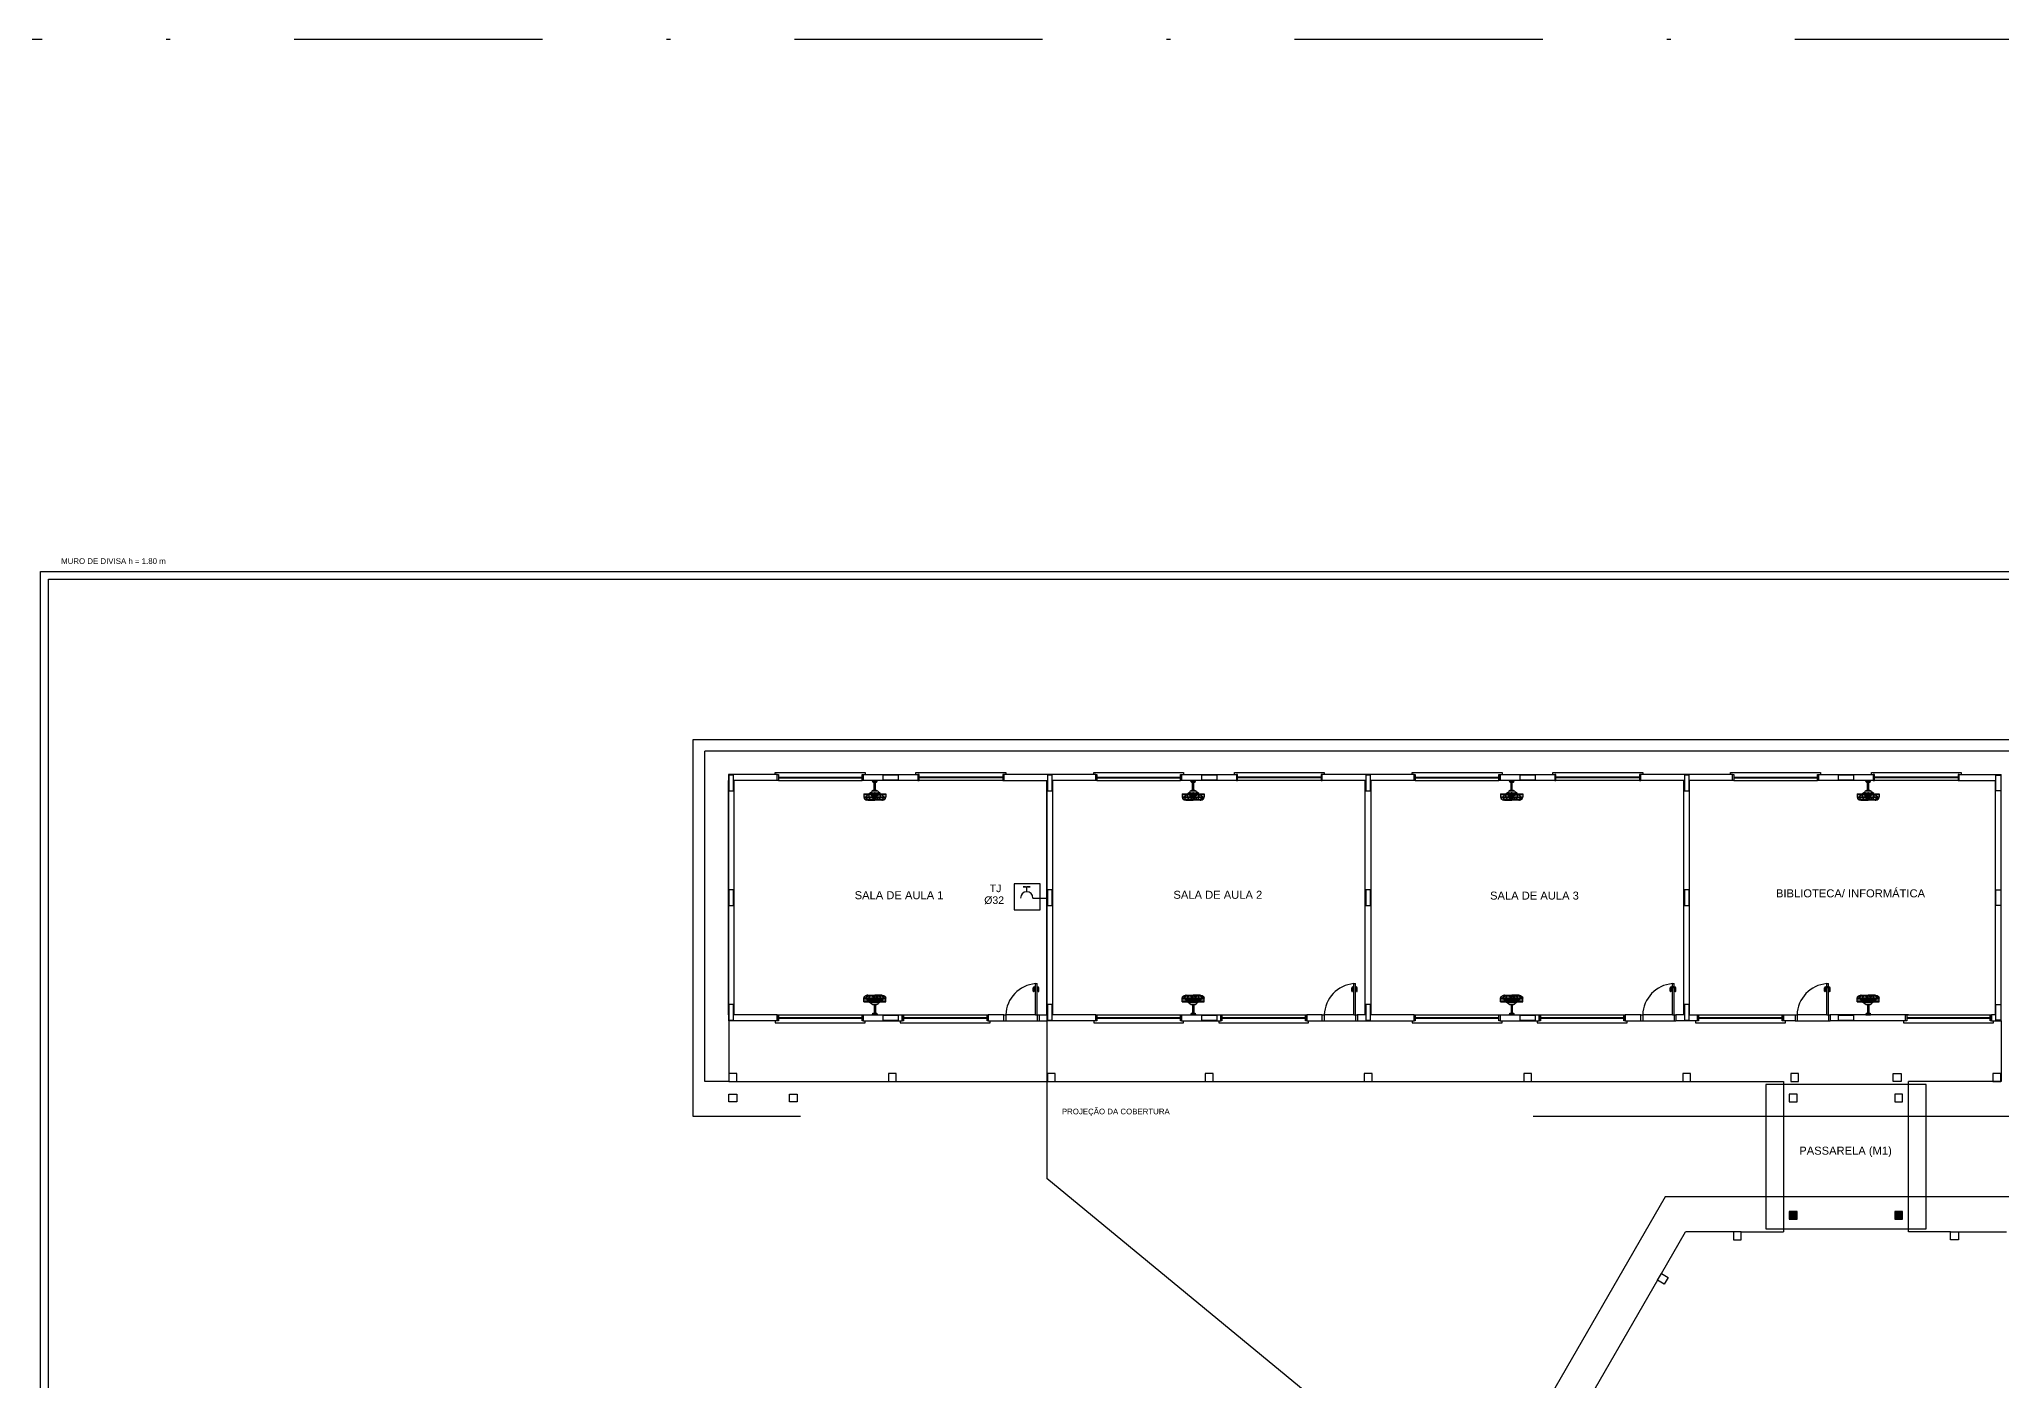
# Model space of a CAD drawing. Extents: x 354 to 566, y 99 to 173.
# Drawn here: x 402.5 to 452.7, y 138.4 to 172.7 of the extents above; entities that cross this region are included whole.
import ezdxf

# ---------------------------------------------------------------- set-up
doc = ezdxf.new("R2010")
doc.units = 0
doc.header["$MEASUREMENT"] = 0
doc.linetypes.add('DASHDOT', pattern=[25.4, 12.7, -6.35, 0, -6.35])
doc.linetypes.add('TRACEJADO_G', pattern=[0.375, 0.25, -0.125])
doc.layers.get('0').update_dxf_attribs({"linetype": 'CONTINUOUS'})
for name, color, linetype in [('A-COTAS', 1, 'CONTINUOUS'), ('A-MURO', 2, 'CONTINUOUS'), ('A-PAREDE', 5, 'CONTINUOUS'), ('A-PISOS-CTEL', 2, 'TRACEJADO_G'), ('A-PISOS-NIVEL', 1, 'CONTINUOUS'), ('A-PORTA', 3, 'CONTINUOUS'), ('A-SOLEIRA', 1, 'CONTINUOUS'), ('ACES-I', 251, 'CONTINUOUS'), ('AR-ESQ', 2, 'CONTINUOUS'), ('ARQ-TXT-1_050', 2, 'CONTINUOUS'), ('ARQ-TXT-1_075', 2, 'CONTINUOUS'), ('DISTRIBUIÇÃO', 4, 'CONTINUOUS'), ('INST', 1, 'CONTINUOUS')]:
    doc.layers.add(name, color=color, linetype=linetype)
doc.styles.add('ESC-50-A20', font='arial.ttf', dxfattribs={"height": 0.1})

# ---------------------------------------------------------------- blocks, each defined once
blk = doc.blocks.new('A$C4CB241E8')
at = {"layer": 'ACES-I'}
for p, q in [((0, 0.166), (0, 0.074)), ((0, 0.166), (0.137, 0.166)), ((0, 0.145), (0.137, 0.145)), ((0, 0.089), (0.055, 0.089)), ((0.008, 0.067), (0.046, 0.067)), ((0.046, 0.067), (0.137, 0.067)), ((0.055, 0.089), (0.137, 0.089)), ((0.102, 0.007), (0.083, 0.007)), ((0.102, 0), (0.083, 0)), ((0.102, 0.007), (0.174, 0.007)), ((0.102, 0), (0.283, 0)), ((0.137, 0.166), (0.142, 0.17)), ((0.137, 0.131), (0.137, 0.145)), ((0.137, 0.089), (0.137, 0.131)), ((0.142, 0.17), (0.198, 0.212)), ((0.144, 0.145), (0.424, 0.145)), ((0.144, 0.132), (0.144, 0.145)), ((0.144, 0.089), (0.144, 0.132)), ((0.144, 0.089), (0.424, 0.089)), ((0.144, 0.067), (0.279, 0.067)), ((0.198, 0.203), (0.148, 0.166)), ((0.148, 0.166), (0.42, 0.166)), ((0.198, 0.203), (0.198, 0.166)), ((0.198, 0.189), (0.368, 0.189)), ((0.198, 0.182), (0.273, 0.182)), ((0.203, 0.007), (0.279, 0.007)), ((0.215, 0.027), (0.258, 0.027)), ((0.224, 0.5), (0.344, 0.5)), ((0.224, 0.49), (0.224, 0.5)), ((0.226, 0.24), (0.339, 0.24)), ((0.234, 0.48), (0.334, 0.48)), ((0.234, 0.47), (0.234, 0.48)), ((0.244, 0.46), (0.324, 0.46)), ((0.268, 0.043), (0.268, 0.067)), ((0.269, 0.252), (0.269, 0.46)), ((0.276, 0.118), (0.276, 0.099)), ((0.277, 0.257), (0.277, 0.253)), ((0.277, 0.253), (0.281, 0.243)), ((0.287, 0.258), (0.279, 0.258)), ((0.279, 0.067), (0.279, 0.009)), ((0.279, 0.067), (0.286, 0.067)), ((0.279, 0.009), (0.279, 0.007)), ((0.283, 0.089), (0.283, 0.067)), ((0.463, 0), (0.283, 0)), ((0.288, 0.253), (0.284, 0.243)), ((0.286, 0.067), (0.286, 0.009)), ((0.286, 0.067), (0.422, 0.067)), ((0.286, 0.009), (0.286, 0.007)), ((0.286, 0.007), (0.362, 0.007)), ((0.288, 0.253), (0.288, 0.257)), ((0.29, 0.118), (0.29, 0.099)), ((0.293, 0.182), (0.368, 0.182)), ((0.299, 0.252), (0.299, 0.46)), ((0.307, 0.027), (0.373, 0.027)), ((0.334, 0.47), (0.334, 0.48)), ((0.344, 0.49), (0.344, 0.5)), ((0.424, 0.172), (0.368, 0.213)), ((0.368, 0.205), (0.368, 0.166)), ((0.368, 0.205), (0.42, 0.166)), ((0.463, 0.007), (0.392, 0.007)), ((0.431, 0.166), (0.424, 0.172)), ((0.424, 0.145), (0.424, 0.089)), ((0.429, 0.067), (0.526, 0.067)), ((0.431, 0.166), (0.565, 0.166)), ((0.431, 0.145), (0.565, 0.145)), ((0.431, 0.13), (0.431, 0.145)), ((0.431, 0.089), (0.431, 0.13)), ((0.431, 0.089), (0.519, 0.089)), ((0.463, 0.007), (0.482, 0.007)), ((0.463, 0), (0.482, 0)), ((0.519, 0.089), (0.565, 0.089)), ((0.526, 0.067), (0.557, 0.067)), ((0.565, 0.166), (0.565, 0.074))]:
    blk.add_line(p, q, dxfattribs=at)
for points in [[(0.246, 0.099), (0.246, 0.089)], [(0.323, 0.089), (0.323, 0.099), (0.246, 0.099)], [(0.246, 0.08), (0.246, 0.08)]]:
    blk.add_lwpolyline(points, dxfattribs=at)
blk.add_lwpolyline([(0.273, 0.184), (0.273, 0.175), (0.293, 0.175), (0.293, 0.184)], close=True, dxfattribs=at)
for centre, radius, start, end in [((0.083, 0.084), 0.0836, 187.0241, 270.1403), ((0.083, 0.084), 0.0766, 192.4617, 270.1403), ((0.158, 0.164), 0.148, 220.8847, 270.7317), ((0.161, -0.014), 0.147, 99.4474, 135.8987), ((0.204, 0.067), 0.0671, 179.7166, 229.3446), ((0.161, -0.014), 0.147, 87.3551, 96.6689), ((0.204, 0.067), 0.06, 179.6832, 237.0138), ((0.204, 0.067), 0.0671, 229.3446, 243.4575), ((0.168, 0.133), 0, 90, 303.5739), ((0.165, 0.08), 0.0536, 23.5592, 86.613), ((0.158, 0.164), 0.148, 274.9997, 292.3413), ((0.204, 0.067), 0.06, 237.0138, 269.6517), ((0.226, 0.212), 0.0283, 90, 180), ((0.226, 0.147), 0.0283, 182.9729, 248.6249), ((0.214, 0.101), 2.511308197128957e-15, 227.1184, 0), ((0.276, 0.127), 0.0676, 202.5993, 214.7226), ((0.158, 0.164), 0.148, 292.3413, 305.8305), ((0.283, 0.252), 0.148, 243.1417, 267.262), ((0.283, 1.064), 0.946, 265.9464, 274.0536), ((0.283, 0.105), 0.148, 92.0593, 114.7191), ((0.234, 0.49), 0.01, 180, 270), ((0.244, 0.47), 0.01, 180, 270), ((0.345, 0.107), 0.118, 199.8598, 236.3515), ((0.242, 0.245), 0.00548, 36.9061, 175.1771), ((0.44, -0.107), 0.228, 134.8376, 138.9912), ((0.279, 0.257), 0.00141, 90, 180), ((0.283, 0.251), 0.00548, 13.9839, 166.0161), ((0.283, 0.244), 0.00141, 202.3134, 337.6866), ((0.44, -0.107), 0.228, 130.1268, 132.3872), ((0.221, 0.107), 0.118, 303.6485, 317.1616), ((0.287, 0.257), 0.00141, 0, 90), ((0.283, 0.105), 0.148, 65.2809, 87.9407), ((0.283, 0.252), 0.148, 272.738, 296.8583), ((0.221, 0.107), 0.118, 317.1616, 340.1402), ((0.323, 0.245), 0.00548, 4.8229, 143.0939), ((0.415, -0.018), 0.148, 92.2685, 128.5678), ((0.324, 0.47), 0.01, 270, 0), ((0.334, 0.49), 0.01, 270, 0), ((0.339, 0.212), 0.0283, 3.732, 90), ((0.297, 0.02), 0.0676, 22.5993, 43.7437), ((0.339, 0.147), 0.0283, 291.3751, 357.0271), ((0.409, 0.067), 0.0536, 203.5592, 228.099), ((0.362, 0.067), 0.06, 270.3483, 301.6358), ((0.409, 0.067), 0.0536, 228.099, 252.8541), ((0.362, 0.067), 0.0671, 296.5425, 307.5309), ((0.362, 0.067), 0.06, 301.6358, 0.3168), ((0.413, 0.161), 0.147, 266.0889, 320.6458), ((0.362, 0.067), 0.0671, 307.5309, 0.2834), ((0.415, -0.018), 0.148, 86.601, 92.2685), ((0.415, -0.018), 0.148, 45.7177, 83.837), ((0.482, 0.084), 0.0836, 269.8597, 352.9759), ((0.482, 0.084), 0.0766, 269.8597, 347.5383)]:
    blk.add_arc(centre, radius, start, end, dxfattribs=at)

msp = doc.modelspace()

# ---------------------------------------------------------------- hatches: boundary and pattern name
at = {"layer": 'A-COTAS'}
h = msp.add_hatch(color=253, dxfattribs=at)
h.set_gradient(color1=(173, 173, 173), color2=(173, 173, 173))
h.paths.add_polyline_path([(447.497, 142.701), (447.297, 142.701), (447.297, 142.501), (447.497, 142.501)])
h = msp.add_hatch(color=253, dxfattribs=at)
h.set_gradient(color1=(173, 173, 173), color2=(173, 173, 173))
h.paths.add_polyline_path([(450.197, 142.701), (449.997, 142.701), (449.997, 142.501), (450.197, 142.501)])

# ---------------------------------------------------------------- linework, layer by layer
at = {"color": 3}
for p, q in [((428.128, 151.087), (427.461, 151.087)), ((427.461, 151.087), (427.461, 150.419)), ((428.128, 150.419), (428.128, 151.087)), ((427.461, 150.419), (428.128, 150.419))]:
    msp.add_line(p, q, dxfattribs=at)
at = {"linetype": 'DASHDOT', "ltscale": 0.5}
msp.add_lwpolyline([(383.438, 172.698), (566.282, 172.698), (566.282, 98.653), (383.438, 98.653)], close=True, dxfattribs=at)
at = {"layer": 'A-COTAS', "color": 253}
msp.add_line((443.497, 153.73), (443.497, 153.88), dxfattribs=at)
at = {"layer": 'A-COTAS', "color": 251}
msp.add_line((452.722, 147.58), (452.722, 146.03), dxfattribs=at)
msp.add_lwpolyline([(440.402, 153.865), (440.402, 153.745), (440.802, 153.745), (440.802, 153.865)], close=True, dxfattribs=at)
at = {"layer": 'A-MURO', "color": 251}
for p, q in [((402.547, 109.08), (402.547, 159.08)), ((402.547, 159.08), (482.547, 159.08)), ((402.747, 109.08), (402.747, 158.88)), ((402.747, 158.88), (482.312, 158.88))]:
    msp.add_line(p, q, dxfattribs=at)
at = {"layer": 'A-PAREDE', "color": 251}
for p, q in [((420.147, 153.88), (420.147, 147.58)), ((420.297, 147.73), (420.297, 153.73)), ((421.397, 153.73), (420.297, 153.73)), ((421.397, 153.73), (421.397, 153.88)), ((427.197, 153.73), (427.197, 153.88)), ((428.297, 153.88), (427.197, 153.88)), ((427.197, 153.88), (427.197, 153.73)), ((427.197, 153.73), (428.297, 153.73)), ((428.297, 153.73), (428.297, 147.58)), ((428.297, 153.73), (428.297, 147.73)), ((428.447, 147.73), (428.447, 153.73)), ((429.547, 153.73), (428.447, 153.73)), ((428.447, 147.73), (428.447, 153.73)), ((429.547, 153.73), (428.447, 153.73)), ((429.547, 153.73), (429.547, 153.88)), ((429.547, 153.73), (429.547, 153.88)), ((437.697, 153.88), (435.347, 153.88)), ((435.347, 153.73), (435.347, 153.88)), ((436.447, 147.73), (436.447, 153.73)), ((436.597, 147.73), (436.597, 153.73)), ((437.697, 153.73), (436.597, 153.73)), ((437.697, 153.73), (437.697, 153.88)), ((444.597, 147.73), (444.597, 153.73)), ((444.747, 147.73), (444.747, 153.73)), ((445.847, 153.73), (444.747, 153.73)), ((445.847, 153.73), (445.847, 153.88)), ((451.647, 153.88), (452.722, 153.88)), ((451.647, 153.73), (451.647, 153.88)), ((451.647, 153.73), (452.572, 153.73)), ((452.572, 147.73), (452.572, 153.73)), ((452.722, 147.58), (452.722, 153.88)), ((421.397, 147.73), (420.297, 147.73)), ((421.397, 147.73), (421.397, 147.58)), ((423.597, 147.73), (424.597, 147.73)), ((423.597, 147.73), (423.597, 147.58)), ((424.597, 147.73), (424.597, 147.58)), ((426.797, 147.58), (426.797, 147.73)), ((428.097, 147.73), (428.097, 147.58)), ((428.097, 147.73), (428.297, 147.73)), ((429.547, 147.73), (428.447, 147.73)), ((429.547, 147.73), (428.447, 147.73)), ((429.547, 147.73), (429.547, 147.58)), ((429.547, 147.73), (429.547, 147.58)), ((431.747, 147.73), (432.747, 147.73)), ((431.747, 147.73), (431.747, 147.58)), ((432.747, 147.73), (432.747, 147.58)), ((434.947, 147.58), (434.947, 147.73)), ((436.447, 147.73), (436.241, 147.73)), ((436.247, 147.73), (436.247, 147.58)), ((436.447, 147.73), (436.247, 147.73)), ((437.697, 147.73), (436.597, 147.73)), ((437.697, 147.73), (437.697, 147.58)), ((439.897, 147.73), (440.897, 147.73)), ((439.897, 147.73), (439.897, 147.58)), ((440.897, 147.73), (440.897, 147.58)), ((443.097, 147.58), (443.097, 147.73)), ((444.397, 147.73), (444.397, 147.58)), ((444.597, 147.73), (444.397, 147.73)), ((444.747, 147.73), (444.947, 147.73)), ((444.947, 147.58), (444.947, 147.73)), ((447.147, 147.73), (447.447, 147.73)), ((447.147, 147.58), (447.147, 147.73)), ((447.447, 147.73), (447.447, 147.58)), ((450.347, 147.73), (448.347, 147.73)), ((450.272, 147.73), (448.347, 147.73)), ((448.347, 147.73), (448.347, 147.58)), ((450.272, 147.58), (450.272, 147.73)), ((452.572, 147.73), (452.472, 147.73)), ((452.472, 147.58), (452.472, 147.73)), ((421.397, 147.58), (420.147, 147.58)), ((423.597, 147.58), (424.597, 147.58)), ((428.097, 147.58), (428.297, 147.58)), ((429.547, 147.58), (428.297, 147.58)), ((429.547, 147.58), (428.297, 147.58)), ((431.747, 147.58), (432.747, 147.58)), ((436.241, 147.58), (437.697, 147.58)), ((439.897, 147.58), (440.897, 147.58)), ((444.953, 147.58), (444.391, 147.58)), ((447.447, 147.58), (447.147, 147.58)), ((450.272, 147.58), (448.347, 147.58)), ((452.472, 147.58), (452.722, 147.58))]:
    msp.add_line(p, q, dxfattribs=at)
for points in [[(421.397, 153.88), (420.147, 153.88)], [(420.147, 147.73), (420.147, 147.73), (420.147, 153.73)], [(429.547, 153.88), (428.297, 153.88)], [(429.547, 153.88), (428.297, 153.88)], [(428.297, 147.73), (428.297, 147.73), (428.297, 153.73)], [(428.297, 147.73), (428.297, 147.73), (428.297, 153.73)], [(436.447, 147.73), (436.447, 147.73), (436.447, 153.73), (435.347, 153.73)], [(445.847, 153.88), (443.497, 153.88)], [(444.597, 147.73), (444.597, 147.73), (444.597, 153.73), (443.497, 153.73)]]:
    msp.add_lwpolyline(points, dxfattribs=at)
for points in [[(420.162, 153.465), (420.282, 153.465), (420.282, 153.865), (420.162, 153.865)], [(424.997, 153.88), (424.997, 153.73), (423.597, 153.73), (423.597, 153.88)], [(424.102, 153.865), (424.102, 153.745), (424.502, 153.745), (424.502, 153.865)], [(428.312, 153.465), (428.432, 153.465), (428.432, 153.865), (428.312, 153.865)], [(428.312, 153.465), (428.432, 153.465), (428.432, 153.865), (428.312, 153.865)], [(429.547, 153.88), (429.577, 153.88), (429.577, 153.73), (429.547, 153.73)], [(429.547, 153.88), (429.577, 153.88), (429.577, 153.73), (429.547, 153.73)], [(433.147, 153.88), (433.147, 153.73), (431.747, 153.73), (431.747, 153.88)], [(432.252, 153.865), (432.252, 153.745), (432.652, 153.745), (432.652, 153.865)], [(436.462, 153.465), (436.582, 153.465), (436.582, 153.865), (436.462, 153.865)], [(441.297, 153.88), (441.297, 153.73), (439.897, 153.73), (439.897, 153.88)], [(444.612, 153.465), (444.732, 153.465), (444.732, 153.865), (444.612, 153.865)], [(449.447, 153.88), (449.447, 153.73), (448.047, 153.73), (448.047, 153.88)], [(448.547, 153.865), (448.547, 153.745), (448.947, 153.745), (448.947, 153.865)], [(452.707, 153.465), (452.587, 153.465), (452.587, 153.865), (452.707, 153.865)], [(420.162, 150.53), (420.282, 150.53), (420.282, 150.93), (420.162, 150.93)], [(428.312, 150.53), (428.432, 150.53), (428.432, 150.93), (428.312, 150.93)], [(428.312, 150.53), (428.432, 150.53), (428.432, 150.93), (428.312, 150.93)], [(436.462, 150.53), (436.582, 150.53), (436.582, 150.93), (436.462, 150.93)], [(444.612, 150.53), (444.732, 150.53), (444.732, 150.93), (444.612, 150.93)], [(452.707, 150.53), (452.587, 150.53), (452.587, 150.93), (452.707, 150.93)], [(420.162, 147.595), (420.282, 147.595), (420.282, 147.995), (420.162, 147.995)], [(424.102, 147.715), (424.102, 147.595), (424.502, 147.595), (424.502, 147.715)], [(427.197, 147.73), (426.797, 147.73), (426.797, 147.58), (427.197, 147.58)], [(428.312, 147.595), (428.432, 147.595), (428.432, 147.995), (428.312, 147.995)], [(428.312, 147.595), (428.432, 147.595), (428.432, 147.995), (428.312, 147.995)], [(429.547, 147.73), (429.577, 147.73), (429.577, 147.58), (429.547, 147.58)], [(429.547, 147.73), (429.577, 147.73), (429.577, 147.58), (429.547, 147.58)], [(432.252, 147.715), (432.252, 147.595), (432.652, 147.595), (432.652, 147.715)], [(435.347, 147.73), (434.947, 147.73), (434.947, 147.58), (435.347, 147.58)], [(436.462, 147.595), (436.582, 147.595), (436.582, 147.995), (436.462, 147.995)], [(440.402, 147.715), (440.402, 147.595), (440.802, 147.595), (440.802, 147.715)], [(443.497, 147.73), (443.097, 147.73), (443.097, 147.58), (443.497, 147.58)], [(444.612, 147.595), (444.732, 147.595), (444.732, 147.995), (444.612, 147.995)], [(448.547, 147.715), (448.547, 147.595), (448.947, 147.595), (448.947, 147.715)], [(452.707, 147.595), (452.587, 147.595), (452.587, 147.995), (452.707, 147.995)], [(420.362, 146.23), (420.162, 146.23), (420.162, 146.03), (420.362, 146.03)], [(424.442, 146.23), (424.242, 146.23), (424.242, 146.03), (424.442, 146.03)], [(428.512, 146.23), (428.312, 146.23), (428.312, 146.03), (428.512, 146.03)], [(428.512, 146.23), (428.312, 146.23), (428.312, 146.03), (428.512, 146.03)], [(432.552, 146.23), (432.352, 146.23), (432.352, 146.03), (432.552, 146.03)], [(436.622, 146.23), (436.422, 146.23), (436.422, 146.03), (436.622, 146.03)], [(440.702, 146.23), (440.502, 146.23), (440.502, 146.03), (440.702, 146.03)], [(444.772, 146.23), (444.572, 146.23), (444.572, 146.03), (444.772, 146.03)], [(447.536, 146.23), (447.336, 146.23), (447.336, 146.03), (447.536, 146.03)], [(449.957, 146.23), (450.157, 146.23), (450.157, 146.03), (449.957, 146.03)], [(452.707, 146.23), (452.507, 146.23), (452.507, 146.03), (452.707, 146.03)], [(420.362, 145.503), (420.162, 145.503), (420.162, 145.703), (420.362, 145.703)], [(421.911, 145.503), (421.711, 145.503), (421.711, 145.703), (421.911, 145.703)], [(447.497, 145.705), (447.297, 145.705), (447.297, 145.505), (447.497, 145.505)], [(450.197, 145.705), (449.997, 145.705), (449.997, 145.505), (450.197, 145.505)], [(447.497, 142.701), (447.297, 142.701), (447.297, 142.501), (447.497, 142.501)], [(450.197, 142.701), (449.997, 142.701), (449.997, 142.501), (450.197, 142.501)], [(445.867, 141.976), (446.067, 141.976), (446.067, 142.176), (445.867, 142.176)], [(451.627, 141.976), (451.427, 141.976), (451.427, 142.176), (451.627, 142.176)], [(444.198, 141.013), (444.098, 140.839), (443.925, 140.939), (444.025, 141.113)]]:
    msp.add_lwpolyline(points, close=True, dxfattribs=at)
at = {"layer": 'A-PISOS-CTEL', "color": 251, "linetype": 'TRACEJADO_G', "ltscale": 150}
for points in [[(419.247, 154.78), (478.247, 154.78), (478.247, 145.13), (419.247, 145.13)], [(446.697, 142.253), (450.797, 142.253), (450.797, 145.953), (446.697, 145.953)], [(453.374, 143.076), (444.119, 143.076), (439.492, 135.061), (444.119, 127.046), (453.374, 127.046), (458.002, 135.061)]]:
    msp.add_lwpolyline(points, close=True, dxfattribs=at)
at = {"layer": 'A-PISOS-NIVEL', "color": 251}
for p, q in [((419.547, 146.03), (419.547, 154.48)), ((477.947, 154.48), (419.547, 154.48)), ((420.162, 147.58), (420.162, 146.03)), ((420.162, 146.03), (419.547, 146.03)), ((420.364, 146.03), (447.147, 146.03)), ((421.912, 146.03), (421.912, 146.03)), ((447.147, 146.03), (447.147, 142.176)), ((452.722, 146.03), (450.347, 146.03)), ((450.347, 142.176), (450.347, 146.03)), ((444.025, 141.113), (444.639, 142.176)), ((445.867, 142.176), (444.639, 142.176)), ((446.067, 142.176), (447.147, 142.176)), ((451.427, 142.176), (450.347, 142.176)), ((451.627, 142.176), (452.855, 142.176)), ((443.925, 140.939), (441.245, 136.298))]:
    msp.add_line(p, q, dxfattribs=at)
at = {"layer": 'A-PORTA', "color": 251}
for p, q in [((427.951, 148.34), (427.951, 148.42)), ((427.971, 148.34), (427.971, 148.42)), ((427.981, 148.45), (427.996, 148.45)), ((427.981, 148.43), (427.996, 148.43)), ((427.996, 148.415), (427.996, 148.465)), ((427.996, 148.465), (428.001, 148.465)), ((427.996, 148.415), (428.001, 148.415)), ((428.046, 148.465), (428.041, 148.465)), ((428.046, 148.415), (428.041, 148.415)), ((428.046, 148.415), (428.046, 148.465)), ((428.061, 148.45), (428.046, 148.45)), ((428.061, 148.43), (428.046, 148.43)), ((428.071, 148.34), (428.071, 148.42)), ((428.091, 148.34), (428.091, 148.42)), ((436.101, 148.34), (436.101, 148.42)), ((436.121, 148.34), (436.121, 148.42)), ((436.131, 148.45), (436.146, 148.45)), ((436.131, 148.43), (436.146, 148.43)), ((436.146, 148.415), (436.146, 148.465)), ((436.146, 148.465), (436.151, 148.465)), ((436.146, 148.415), (436.151, 148.415)), ((436.196, 148.465), (436.191, 148.465)), ((436.196, 148.415), (436.191, 148.415)), ((436.196, 148.415), (436.196, 148.465)), ((436.211, 148.45), (436.196, 148.45)), ((436.211, 148.43), (436.196, 148.43)), ((436.221, 148.34), (436.221, 148.42)), ((436.241, 148.34), (436.241, 148.42)), ((444.251, 148.34), (444.251, 148.42)), ((444.271, 148.34), (444.271, 148.42)), ((444.281, 148.45), (444.296, 148.45)), ((444.281, 148.43), (444.296, 148.43)), ((444.296, 148.415), (444.296, 148.465)), ((444.296, 148.465), (444.301, 148.465)), ((444.296, 148.415), (444.301, 148.415)), ((444.346, 148.465), (444.341, 148.465)), ((444.346, 148.415), (444.341, 148.415)), ((444.346, 148.415), (444.346, 148.465)), ((444.361, 148.45), (444.346, 148.45)), ((444.361, 148.43), (444.346, 148.43)), ((444.371, 148.34), (444.371, 148.42)), ((444.391, 148.34), (444.391, 148.42)), ((448.201, 148.34), (448.201, 148.42)), ((448.221, 148.34), (448.221, 148.42)), ((448.231, 148.45), (448.246, 148.45)), ((448.231, 148.43), (448.246, 148.43)), ((448.246, 148.415), (448.246, 148.465)), ((448.246, 148.465), (448.251, 148.465)), ((448.246, 148.415), (448.251, 148.415)), ((448.296, 148.465), (448.291, 148.465)), ((448.296, 148.415), (448.291, 148.415)), ((448.296, 148.415), (448.296, 148.465)), ((448.311, 148.45), (448.296, 148.45)), ((448.311, 148.43), (448.296, 148.43)), ((448.321, 148.34), (448.321, 148.42)), ((448.341, 148.34), (448.341, 148.42))]:
    msp.add_line(p, q, dxfattribs=at)
for centre, radius, start, end in [((428.076, 147.704), 0.83, 94.7788, 178.1499), ((427.981, 148.42), 0.03, 90, 180), ((427.961, 148.34), 0.01, 180, 0), ((427.981, 148.42), 0.01, 90, 180), ((428.061, 148.42), 0.03, 0, 90), ((428.061, 148.42), 0.01, 0, 90), ((428.081, 148.34), 0.01, 180, 0), ((436.226, 147.704), 0.83, 94.7788, 178.1499), ((436.131, 148.42), 0.03, 90, 180), ((436.111, 148.34), 0.01, 180, 0), ((436.131, 148.42), 0.01, 90, 180), ((436.211, 148.42), 0.03, 0, 90), ((436.211, 148.42), 0.01, 0, 90), ((436.231, 148.34), 0.01, 180, 0), ((444.376, 147.704), 0.83, 94.7788, 178.1499), ((444.281, 148.42), 0.03, 90, 180), ((444.261, 148.34), 0.01, 180, 0), ((444.281, 148.42), 0.01, 90, 180), ((444.361, 148.42), 0.03, 0, 90), ((444.361, 148.42), 0.01, 0, 90), ((444.381, 148.34), 0.01, 180, 0), ((448.326, 147.704), 0.83, 94.7788, 178.1499), ((448.231, 148.42), 0.03, 90, 180), ((448.211, 148.34), 0.01, 180, 0), ((448.231, 148.42), 0.01, 90, 180), ((448.311, 148.42), 0.03, 0, 90), ((448.311, 148.42), 0.01, 0, 90), ((448.331, 148.34), 0.01, 180, 0)]:
    msp.add_arc(centre, radius, start, end, dxfattribs=at)
at = {"layer": 'A-SOLEIRA', "color": 251}
for p, q in [((428.007, 147.73), (427.247, 147.73)), ((436.157, 147.73), (435.397, 147.73)), ((444.307, 147.73), (443.547, 147.73)), ((448.257, 147.73), (447.497, 147.73)), ((427.247, 147.58), (428.047, 147.58)), ((435.397, 147.58), (436.197, 147.58)), ((443.547, 147.58), (444.347, 147.58)), ((447.497, 147.58), (448.297, 147.58))]:
    msp.add_line(p, q, dxfattribs=at)
at = {"layer": 'AR-ESQ', "color": 251}
for p, q in [((421.427, 153.815), (423.567, 153.815)), ((421.427, 153.795), (423.567, 153.795)), ((421.427, 153.73), (423.567, 153.73)), ((427.167, 153.815), (425.027, 153.815)), ((427.167, 153.795), (425.027, 153.795)), ((427.167, 153.73), (425.027, 153.73)), ((429.577, 153.815), (431.717, 153.815)), ((429.577, 153.795), (431.717, 153.795)), ((429.577, 153.73), (431.717, 153.73)), ((435.317, 153.815), (433.177, 153.815)), ((435.317, 153.795), (433.177, 153.795)), ((435.317, 153.73), (433.177, 153.73)), ((437.727, 153.815), (439.867, 153.815)), ((437.727, 153.795), (439.867, 153.795)), ((437.727, 153.73), (439.867, 153.73)), ((443.467, 153.815), (441.327, 153.815)), ((443.467, 153.795), (441.327, 153.795)), ((443.467, 153.73), (441.327, 153.73)), ((445.877, 153.815), (448.017, 153.815)), ((445.877, 153.795), (448.017, 153.795)), ((445.877, 153.73), (448.017, 153.73)), ((451.617, 153.815), (449.477, 153.815)), ((451.617, 153.795), (449.477, 153.795)), ((451.617, 153.73), (449.477, 153.73)), ((428.007, 147.73), (428.007, 148.53)), ((428.007, 148.53), (428.047, 148.53)), ((428.047, 147.73), (428.047, 148.53)), ((436.157, 147.73), (436.157, 148.53)), ((436.157, 148.53), (436.197, 148.53)), ((436.197, 147.73), (436.197, 148.53)), ((444.307, 147.73), (444.307, 148.53)), ((444.307, 148.53), (444.347, 148.53)), ((444.347, 147.73), (444.347, 148.53)), ((448.257, 147.73), (448.257, 148.53)), ((448.257, 148.53), (448.297, 148.53)), ((448.297, 147.73), (448.297, 148.53)), ((421.427, 147.73), (423.567, 147.73)), ((421.427, 147.665), (423.567, 147.665)), ((424.627, 147.73), (426.767, 147.73)), ((424.627, 147.665), (426.767, 147.665)), ((427.197, 147.73), (427.247, 147.73)), ((427.247, 147.73), (427.247, 147.58)), ((428.007, 147.73), (428.047, 147.73)), ((428.047, 147.73), (428.047, 147.58)), ((428.047, 147.73), (428.097, 147.73)), ((429.577, 147.73), (431.717, 147.73)), ((429.577, 147.665), (431.717, 147.665)), ((432.777, 147.73), (434.917, 147.73)), ((432.777, 147.665), (434.917, 147.665)), ((435.347, 147.73), (435.397, 147.73)), ((435.397, 147.73), (435.397, 147.58)), ((436.157, 147.73), (436.197, 147.73)), ((436.197, 147.73), (436.197, 147.58)), ((436.197, 147.73), (436.247, 147.73)), ((437.727, 147.73), (439.867, 147.73)), ((437.727, 147.665), (439.867, 147.665)), ((440.927, 147.73), (443.067, 147.73)), ((440.927, 147.665), (443.067, 147.665)), ((443.497, 147.73), (443.547, 147.73)), ((443.547, 147.73), (443.547, 147.58)), ((444.307, 147.73), (444.347, 147.73)), ((444.347, 147.73), (444.347, 147.58)), ((444.347, 147.73), (444.397, 147.73)), ((444.977, 147.73), (447.117, 147.73)), ((444.977, 147.665), (447.117, 147.665)), ((447.447, 147.73), (447.497, 147.73)), ((447.497, 147.73), (447.497, 147.58)), ((448.257, 147.73), (448.297, 147.73)), ((448.297, 147.73), (448.297, 147.58)), ((448.297, 147.73), (448.347, 147.73)), ((450.302, 147.73), (452.442, 147.73)), ((450.302, 147.665), (452.442, 147.665)), ((421.427, 147.645), (423.567, 147.645)), ((424.627, 147.645), (426.767, 147.645)), ((427.197, 147.58), (427.247, 147.58)), ((428.047, 147.58), (428.097, 147.58)), ((429.577, 147.645), (431.717, 147.645)), ((432.777, 147.645), (434.917, 147.645)), ((435.347, 147.58), (435.397, 147.58)), ((436.197, 147.58), (436.247, 147.58)), ((437.727, 147.645), (439.867, 147.645)), ((440.927, 147.645), (443.067, 147.645)), ((443.497, 147.58), (443.547, 147.58)), ((444.347, 147.58), (444.397, 147.58)), ((444.977, 147.645), (447.117, 147.645)), ((447.447, 147.58), (447.497, 147.58)), ((448.297, 147.58), (448.347, 147.58)), ((450.302, 147.645), (452.442, 147.645))]:
    msp.add_line(p, q, dxfattribs=at)
for points in [[(421.347, 153.88), (421.347, 153.93), (423.647, 153.93), (423.647, 153.88)], [(424.947, 153.88), (424.947, 153.93), (427.247, 153.93), (427.247, 153.88)], [(429.497, 153.88), (429.497, 153.93), (431.797, 153.93), (431.797, 153.88)], [(433.097, 153.88), (433.097, 153.93), (435.397, 153.93), (435.397, 153.88)], [(437.647, 153.88), (437.647, 153.93), (439.947, 153.93), (439.947, 153.88)], [(441.247, 153.88), (441.247, 153.93), (443.547, 153.93), (443.547, 153.88)], [(445.797, 153.88), (445.797, 153.93), (448.097, 153.93), (448.097, 153.88)], [(449.397, 153.88), (449.397, 153.93), (451.697, 153.93), (451.697, 153.88)], [(421.347, 147.58), (421.347, 147.53), (423.647, 147.53), (423.647, 147.58)], [(424.547, 147.58), (424.547, 147.53), (426.847, 147.53), (426.847, 147.58)], [(429.497, 147.58), (429.497, 147.53), (431.797, 147.53), (431.797, 147.58)], [(432.697, 147.58), (432.697, 147.53), (434.997, 147.53), (434.997, 147.58)], [(437.647, 147.58), (437.647, 147.53), (439.947, 147.53), (439.947, 147.58)], [(440.847, 147.58), (440.847, 147.53), (443.147, 147.53), (443.147, 147.58)], [(444.897, 147.58), (444.897, 147.53), (447.197, 147.53), (447.197, 147.58)], [(450.222, 147.58), (450.222, 147.53), (452.522, 147.53), (452.522, 147.58)]]:
    msp.add_lwpolyline(points, dxfattribs=at)
for points in [[(421.397, 153.88), (421.427, 153.88), (421.427, 153.73), (421.397, 153.73)], [(423.567, 153.88), (423.597, 153.88), (423.597, 153.73), (423.567, 153.73)], [(425.027, 153.88), (424.997, 153.88), (424.997, 153.73), (425.027, 153.73)], [(427.197, 153.88), (427.167, 153.88), (427.167, 153.73), (427.197, 153.73)], [(431.717, 153.88), (431.747, 153.88), (431.747, 153.73), (431.717, 153.73)], [(433.177, 153.88), (433.147, 153.88), (433.147, 153.73), (433.177, 153.73)], [(435.347, 153.88), (435.317, 153.88), (435.317, 153.73), (435.347, 153.73)], [(437.697, 153.88), (437.727, 153.88), (437.727, 153.73), (437.697, 153.73)], [(439.867, 153.88), (439.897, 153.88), (439.897, 153.73), (439.867, 153.73)], [(441.327, 153.88), (441.297, 153.88), (441.297, 153.73), (441.327, 153.73)], [(443.497, 153.88), (443.467, 153.88), (443.467, 153.73), (443.497, 153.73)], [(445.847, 153.88), (445.877, 153.88), (445.877, 153.73), (445.847, 153.73)], [(448.017, 153.88), (448.047, 153.88), (448.047, 153.73), (448.017, 153.73)], [(449.477, 153.88), (449.447, 153.88), (449.447, 153.73), (449.477, 153.73)], [(451.647, 153.88), (451.617, 153.88), (451.617, 153.73), (451.647, 153.73)], [(421.397, 147.73), (421.427, 147.73), (421.427, 147.58), (421.397, 147.58)], [(423.567, 147.73), (423.597, 147.73), (423.597, 147.58), (423.567, 147.58)], [(424.597, 147.73), (424.627, 147.73), (424.627, 147.58), (424.597, 147.58)], [(426.767, 147.73), (426.797, 147.73), (426.797, 147.58), (426.767, 147.58)], [(431.717, 147.73), (431.747, 147.73), (431.747, 147.58), (431.717, 147.58)], [(432.747, 147.73), (432.777, 147.73), (432.777, 147.58), (432.747, 147.58)], [(434.917, 147.73), (434.947, 147.73), (434.947, 147.58), (434.917, 147.58)], [(437.697, 147.73), (437.727, 147.73), (437.727, 147.58), (437.697, 147.58)], [(439.867, 147.73), (439.897, 147.73), (439.897, 147.58), (439.867, 147.58)], [(440.897, 147.73), (440.927, 147.73), (440.927, 147.58), (440.897, 147.58)], [(443.067, 147.73), (443.097, 147.73), (443.097, 147.58), (443.067, 147.58)], [(444.947, 147.73), (444.977, 147.73), (444.977, 147.58), (444.947, 147.58)], [(447.117, 147.73), (447.147, 147.73), (447.147, 147.58), (447.117, 147.58)], [(450.272, 147.73), (450.302, 147.73), (450.302, 147.58), (450.272, 147.58)], [(452.442, 147.73), (452.472, 147.73), (452.472, 147.58), (452.442, 147.58)]]:
    msp.add_lwpolyline(points, close=True, dxfattribs=at)
at = {"layer": 'DISTRIBUIÇÃO', "linetype": 'Continuous'}
for p in [(428.297, 150.72), (439.332, 134.457)]:
    msp.add_line(p, (428.297, 143.542), dxfattribs=at)
at = {"layer": 'INST', "color": 4, "linetype": 'Continuous'}
for p, q in [((427.69, 151.004), (427.781, 151.005)), ((427.749, 151.005), (427.69, 151.004)), ((427.782, 150.881), (427.781, 151.005)), ((427.873, 151.005), (427.781, 151.005)), ((427.813, 151.005), (427.873, 151.005))]:
    msp.add_line(p, q, dxfattribs=at)
at = {"layer": 'INST', "color": 5, "linetype": 'Continuous'}
msp.add_line((427.942, 150.722), (428.297, 150.72), dxfattribs=at)
msp.add_arc((427.783, 150.721), 0.159, 0.2772, 180.2772, dxfattribs=at)

# ---------------------------------------------------------------- block references
at = {"layer": 'A-COTAS', "color": 251, "linetype": 'Continuous'}
for p in [(423.61, 153.226), (431.76, 153.226), (439.91, 153.226), (449.033, 153.226)]:
    msp.add_blockref('A$C4CB241E8', p, dxfattribs=at)
at = {"layer": 'A-COTAS', "color": 251, "linetype": 'Continuous', "xscale": -1, "rotation": 180}
for p in [(423.61, 148.235), (431.76, 148.235), (439.91, 148.235), (449.033, 148.235)]:
    msp.add_blockref('A$C4CB241E8', p, dxfattribs=at)

# ---------------------------------------------------------------- texts
at = {"layer": 'ARQ-TXT-1_050', "color": 251, "char_height": 0.2048, "attachment_point": 1, "style": 'ESC-50-A20'}
for s, width, insert in [('\\pi0.48466;SALA DE AULA 1', 2.70678, (422.894, 150.896)), ('\\pi0.49541;SALA DE AULA 2', 2.76572, (431.041, 150.907)), ('\\pi0.49437;SALA DE AULA 3', 2.76572, (439.144, 150.886)), ('\\pi0.56859;BIBLIOTECA/ INFORMÁTICA       ', 4.46064, (446.388, 150.944)), ('\\pi1.2976;PASSARELA (M1)       ', 4.46064, (446.255, 144.359))]:
    msp.add_mtext_dynamic_manual_height_columns(s, width=width, gutter_width=1, heights=[0], dxfattribs=dict(at, insert=insert))
at = {"layer": 'ARQ-TXT-1_075', "color": 251, "style": 'ESC-50-A20'}
for s, p in [('MURO DE DIVISA h = 1.80 m', (403.072, 159.272)), ('PROJEÇÃO DA COBERTURA', (428.682, 145.187))]:
    msp.add_text(s, height=0.144, dxfattribs=at).set_placement(p)
at = {"layer": 'ARQ-TXT-1_075', "style": 'ESC-50-A20'}
for s, p in [('%%C32', (426.695, 150.571)), ('TJ', (426.835, 150.872))]:
    msp.add_text(s, height=0.192, dxfattribs=at).set_placement(p)

doc.saveas('drawing.dxf')
